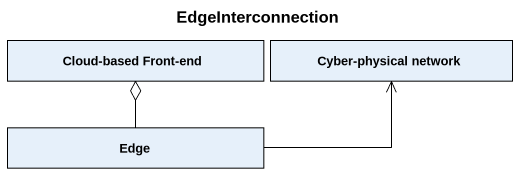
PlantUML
@startuml
title EdgeInterconnection
hide circle
hide empty members
class "Cloud-based Front-end" as Cloud_based_Front_end
class "Cyber-physical network" as Cyber_physical_network
class Edge
Edge -up-o Cloud_based_Front_end
Edge -right-> Cyber_physical_network
@enduml
